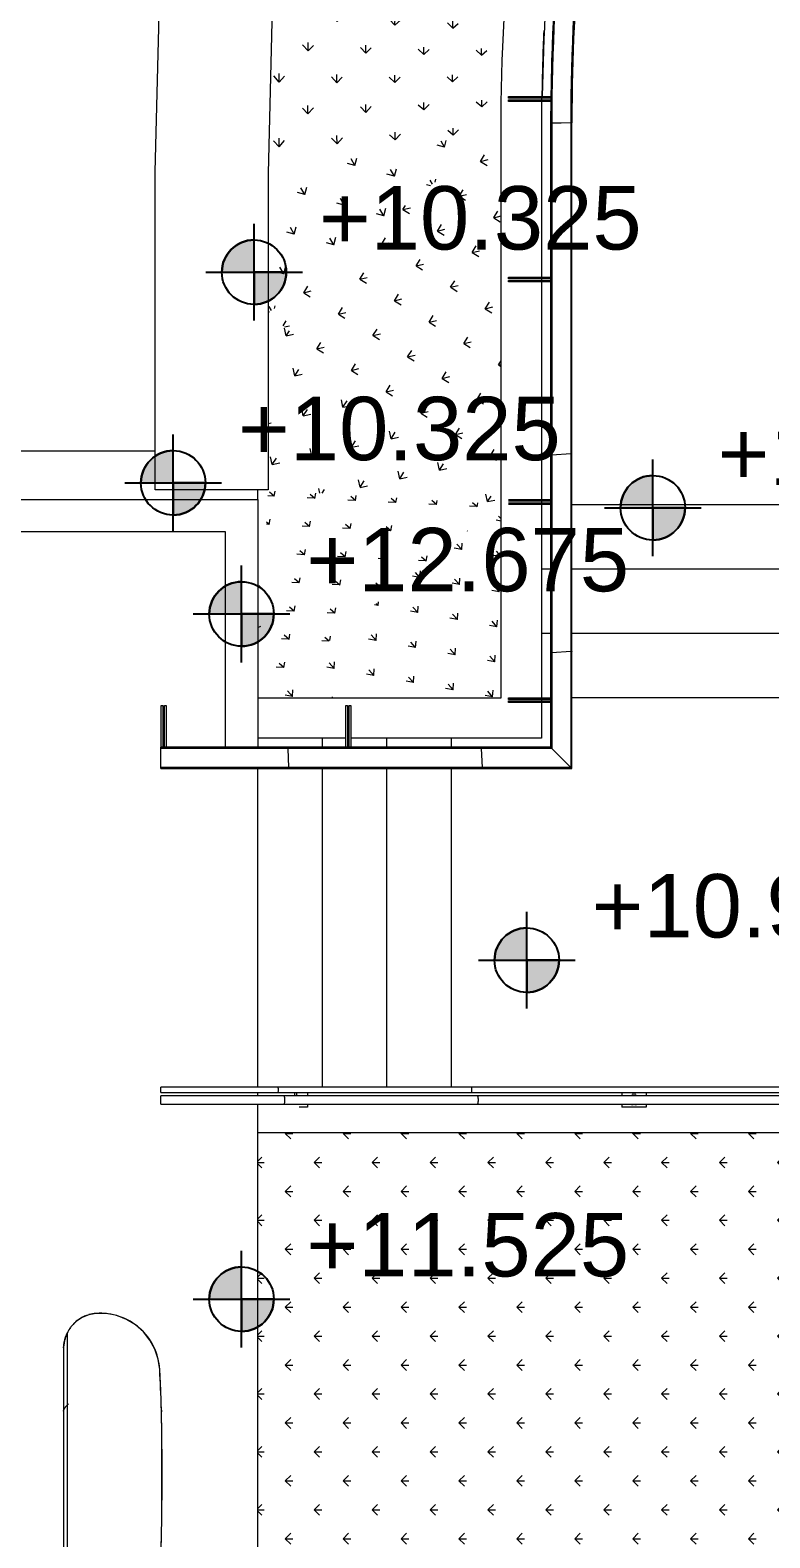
# Model space of a CAD drawing. Header units: millimetres. Extents: x 12827 to 178996, y -27589 to 73652.
# Drawn here: x 92628 to 97217, y 42465 to 51820 of the extents above; entities that cross this region are included whole.
import ezdxf

# ---------------------------------------------------------------- set-up
doc = ezdxf.new("R2010")
doc.units = ezdxf.units.MM
for name, color, linetype, lineweight in [('A-ANNO-NOTE', 131, 'Continuous', 25), ('A-FLOR', 192, 'Continuous', 9), ('A-FLOR-HRAL', 11, 'Continuous', 9), ('A-FLOR-LEVL', 51, 'Continuous', 9), ('A-FLOR-PATT', 8, 'Continuous', 9), ('A-WALL', 113, 'Continuous', 20), ('I-FURN', 30, 'Continuous', 20), ('Q-CASE', 31, 'Continuous', 20), ('S-STRS', 31, 'Continuous', 20)]:
    doc.layers.add(name, color=color, linetype=linetype, lineweight=lineweight)
doc.styles.add('Arial_1', font='arial.ttf', dxfattribs={"height": 393.413174})

# ---------------------------------------------------------------- blocks, each defined once
blk = doc.blocks.new('FP_90-Copy of 1_F')
at = {"layer": 'I-FURN', "lineweight": 9}
for p, q in [((785.4, -49.6), (-785.4, -49.6)), ((394.8, -49), (393.6, -48.7)), ((396, -49.4), (394.8, -49)), ((397.1, -49.8), (396, -49.4)), ((398.3, -50.2), (397.1, -49.8)), ((399.4, -50.6), (398.3, -50.2)), ((400.6, -51.1), (399.4, -50.6)), ((401.8, -51.6), (400.6, -51.1)), ((402.9, -52.2), (401.8, -51.6)), ((404.1, -52.8), (402.9, -52.2)), ((405.2, -53.4), (404.1, -52.8)), ((406.4, -54), (405.2, -53.4)), ((407.6, -54.7), (406.4, -54)), ((408.7, -55.4), (407.6, -54.7)), ((409.9, -56.1), (408.7, -55.4)), ((411.1, -56.9), (409.9, -56.1)), ((412.2, -57.6), (411.1, -56.9)), ((413.4, -58.4), (412.2, -57.6)), ((414.5, -59.3), (413.4, -58.4)), ((415.7, -60.1), (414.5, -59.3)), ((416.9, -61), (415.7, -60.1)), ((418, -61.9), (416.9, -61)), ((419.2, -62.9), (418, -61.9)), ((420.3, -63.8), (419.2, -62.9)), ((421.5, -64.8), (420.3, -63.8)), ((422.7, -65.8), (421.5, -64.8)), ((423.8, -66.8), (422.7, -65.8)), ((425, -67.9), (423.8, -66.8)), ((426.2, -68.9), (425, -67.9)), ((427.3, -70), (426.2, -68.9)), ((428.5, -71.1), (427.3, -70)), ((429.6, -72.3), (428.5, -71.1)), ((430.8, -73.4), (429.6, -72.3)), ((432, -74.5), (430.8, -73.4)), ((433.1, -75.7), (432, -74.5)), ((434.3, -76.9), (433.1, -75.7)), ((435.4, -78.1), (434.3, -76.9)), ((436.6, -79.3), (435.4, -78.1)), ((437.8, -80.6), (436.6, -79.3)), ((438.9, -81.8), (437.8, -80.6))]:
    blk.add_line(p, q, dxfattribs=at)
blk = doc.blocks.new('DLN_Bench-2 - DLN_Bench-2-16670899-Copy of 1_F')
at = {"layer": 'I-FURN', "lineweight": 9}
for p, q in [((-881.2, -75), (881.2, -75)), ((-158.1, -661.1), (158.1, -661.1)), ((158.1, -661.1), (-158.1, -661.1)), ((399.9, -657.8), (390.2, -658.1))]:
    blk.add_line(p, q, dxfattribs=at)
at = {"layer": 'I-FURN', "lineweight": 9, "flags": 128}
for points in [[(-881.3, -75), (-869.8, -69.7), (-863, -66.9)], [(-858, -65.1), (-845.9, -61.2), (-842.9, -60.3)], [(-839.3, -59.3), (-833.6, -58), (-821.2, -55.5)], [(-821.2, -55.5), (-803.5, -52.6), (-786.3, -49.8)], [(786.3, -49.8), (803.5, -52.6), (821.2, -55.5)], [(821.2, -55.5), (833.6, -58), (839.3, -59.3)], [(842.9, -60.3), (845.9, -61.2), (858, -65.1)], [(863, -66.9), (869.8, -69.7), (881.3, -75)], [(-916.7, -97.1), (-949.4, -128.4), (-975, -165.8), (-992.1, -207.8), (-1000, -252.4)], [(1000, -252.4), (992.1, -207.8), (975, -165.8), (949.4, -128.4), (916.7, -97.1)], [(-1000, -252.4), (-998.8, -317.4), (-986.3, -381.3), (-962.8, -442), (-928.9, -497.6), (-885.9, -546.4), (-834.9, -586.9), (-777.7, -617.8), (-715.9, -638.3), (-651.5, -647.5)], [(651.5, -647.5), (715.9, -638.3), (777.7, -617.8), (834.9, -586.9), (885.9, -546.4), (928.9, -497.6), (962.8, -442), (986.3, -381.3), (998.8, -317.4), (1000, -252.4)], [(-651.5, -647.5), (-520.8, -653.8), (-390.1, -658.1)], [(390.1, -658.1), (520.8, -653.8), (651.5, -647.5)]]:
    blk.add_lwpolyline(points, dxfattribs=at)
at = {"layer": 'I-FURN', "lineweight": 9}
for centre, radius, start, end in [((-785.5, -267.5), 215, 121.33517, 127.4699), ((-785.5, -267.5), 215, 116.71928, 121.32894), ((785.5, -267.5), 215, 58.66483, 63.28072), ((785.5, -267.5), 215, 52.5283, 58.65768), ((-785.5, -267.5), 215, 152.1624, 159.96571), ((-785.5, -267.5), 215, 147.17071, 151.43423), ((-785.5, -267.5), 215, 140.26387, 147.17071), ((-785.5, -267.5), 215, 134.83266, 139.96799), ((-785.5, -267.5), 215, 127.4699, 134.83266), ((785.5, -267.5), 215, 45.16734, 52.5283), ((785.5, -267.5), 215, 40.03201, 45.16734), ((785.5, -267.5), 215, 32.82929, 39.73613), ((785.5, -267.5), 215, 28.56577, 32.82929), ((785.5, -267.5), 215, 20.03429, 27.8376), ((-631.2, -278.4), 369.7, 175.95947, 266.85741), ((-785.5, -267.5), 215, 164.06094, 175.95947), ((-785.5, -267.5), 215, 159.96571, 163.77695), ((631.2, -278.4), 369.7, 273.14259, 4.04053), ((785.5, -267.5), 215, 16.22305, 20.03429), ((785.5, -267.5), 215, 4.04053, 15.93906), ((-158.1, 8338.9), 9000, 266.85741, 268.35355), ((158.1, 8338.9), 9000, 271.64645, 273.14259), ((-158.1, 8338.9), 9000, 268.35355, 268.46015), ((-158.1, 8338.9), 9000, 268.46015, 270), ((158.1, 8338.9), 9000, 270, 271.47423), ((158.1, 8338.9), 9000, 271.53985, 271.64645)]:
    blk.add_arc(centre, radius, start, end, dxfattribs=at)
for points in [[(-821.2, -55.5), (-828, -56.7), (-841.5, -59.6), (-861.1, -65.9), (-880.3, -74.2), (-899, -84.5), (-910.9, -92.7), (-916.7, -97.1)], [(916.7, -97.1), (910.9, -92.7), (899, -84.5), (880.3, -74.2), (861.1, -65.9), (841.5, -59.6), (828, -56.7), (821.2, -55.5)], [(-390.1, -658.1), (-364.3, -658.7), (-312.7, -659.9), (-235.4, -660.9), (-183.9, -661.1), (-158.1, -661.1)], [(158.1, -661.1), (183.9, -661.1), (235.4, -660.9), (312.7, -659.9), (364.3, -658.7), (390.1, -658.1)]]:
    blk.add_open_spline(points, degree=3, dxfattribs=at)
for points, knots in [([(-785.9, -49.7), (-785.7, -49.6), (-785.4, -49.6), (-785.4, -49.6), (-785.6, -49.6), (-785.9, -49.7), (-786.1, -49.7), (-786.3, -49.8), (-786.5, -49.8), (-786.8, -49.9), (-787.5, -50), (-788.6, -50.2), (-790, -50.4), (-790.9, -50.5), (-791.4, -50.6), (-791.8, -50.7), (-792.2, -50.7), (-792.8, -50.8), (-793.7, -51), (-795.2, -51.2), (-796.6, -51.4), (-797.8, -51.6), (-798.7, -51.8), (-799.6, -51.9), (-800.8, -52.1), (-802.3, -52.4), (-804.2, -52.7), (-806, -53), (-807.9, -53.3), (-810.4, -53.7), (-814.8, -54.4), (-818.6, -55.1), (-821.2, -55.5)], [0, 0, 0, 0, 0.041667, 0.083333, 0.125, 0.145833, 0.15625, 0.166667, 0.177083, 0.1875, 0.208333, 0.25, 0.291667, 0.3125, 0.322917, 0.333333, 0.34375, 0.354167, 0.375, 0.416667, 0.458333, 0.479167, 0.5, 0.520833, 0.541667, 0.583333, 0.625, 0.666667, 0.708333, 0.75, 0.833333, 1, 1, 1, 1]), ([(821.2, -55.5), (818.6, -55.1), (814.8, -54.4), (810.4, -53.7), (807.9, -53.3), (806, -53), (804.2, -52.7), (802.3, -52.4), (800.8, -52.1), (799.6, -51.9), (798.7, -51.8), (797.8, -51.6), (796.6, -51.4), (795.2, -51.2), (793.7, -51), (792.8, -50.8), (792.2, -50.7), (791.8, -50.7), (791.4, -50.6), (790.9, -50.5), (790, -50.4), (788.6, -50.2), (787.5, -50), (786.8, -49.9), (786.5, -49.8), (786.3, -49.8), (786.1, -49.7), (785.9, -49.7), (785.6, -49.6), (785.4, -49.6), (785.4, -49.6), (785.7, -49.6), (785.9, -49.7)], [0, 0, 0, 0, 0.166667, 0.25, 0.291667, 0.333333, 0.375, 0.416667, 0.458333, 0.479167, 0.5, 0.520833, 0.541667, 0.583333, 0.625, 0.645833, 0.65625, 0.666667, 0.677083, 0.6875, 0.708333, 0.75, 0.791667, 0.8125, 0.822917, 0.833333, 0.84375, 0.854167, 0.875, 0.916667, 0.958333, 1, 1, 1, 1])]:
    blk.add_open_spline(points, degree=3, knots=knots, dxfattribs=at)
blk.add_blockref('FP_90-Copy of 1_F', (0, 0), dxfattribs=at)
blk = doc.blocks.new('FP_118-Copy of 1_F')
at = {"layer": 'A-FLOR-PATT'}
for p, q in [((94172.7, 51901.3), (94139.1, 51942.2)), ((94172.7, 51901.3), (94172.8, 51954.9)), ((94172.7, 51901.3), (94206.5, 51936.2)), ((94532.1, 51873.6), (94532.5, 51924)), ((94532.1, 51873.6), (94498.7, 51911.8)), ((94532.1, 51873.6), (94566.1, 51906.7)), ((94891.2, 51850.7), (94857.9, 51886.3)), ((94891.2, 51850.7), (94891.7, 51898)), ((94891.2, 51850.7), (94925.2, 51882)), ((95250, 51832.6), (95216.8, 51865.5)), ((95250, 51832.6), (95250.7, 51876.8)), ((95250, 51832.6), (95284.1, 51862.2)), ((94351.8, 51691.1), (94352, 51743)), ((94351.8, 51691.1), (94318.3, 51729.5)), ((94351.8, 51691.1), (94385.6, 51726.1)), ((94710.5, 51677.5), (94677.1, 51713.3)), ((94710.5, 51677.5), (94710.8, 51726.3)), ((94710.5, 51677.5), (94744.3, 51710.8)), ((95069.2, 51668.8), (95035.7, 51701.9)), ((95069.2, 51668.8), (95069.4, 51714.4)), ((95069.2, 51668.8), (95103, 51700.3)), ((95427.7, 51664.8), (95394.3, 51695.2)), ((95427.7, 51664.8), (95428, 51707.3)), ((95427.7, 51664.8), (95461.5, 51694.5)), ((94172.1, 51498.4), (94172.2, 51551.7)), ((94172.1, 51498.4), (94138.6, 51536.9)), ((94172.1, 51498.4), (94205.8, 51535.3)), ((94530.8, 51494.1), (94497.2, 51530)), ((94530.8, 51494.1), (94530.9, 51544.4)), ((94530.8, 51494.1), (94564.5, 51529.3)), ((94889.5, 51494.7), (94855.9, 51527.9)), ((94889.5, 51494.7), (94889.5, 51541.8)), ((94889.5, 51494.7), (94923.1, 51528.1)), ((95248.4, 51500), (95214.6, 51530.6)), ((95248.4, 51500), (95248.2, 51544)), ((95248.4, 51500), (95281.9, 51531.7)), ((95069.9, 51325), (95069.5, 51370.5)), ((95429.7, 51344.4), (95395.5, 51372.6)), ((95429.7, 51344.4), (95429, 51386.8)), ((95429.7, 51344.4), (95462.9, 51376.3)), ((94351.4, 51300.5), (94317.8, 51336.6)), ((94351.4, 51300.5), (94351.4, 51352.2)), ((94351.4, 51300.5), (94385.1, 51337.6)), ((94710.5, 51310.3), (94676.7, 51343.8)), ((94710.5, 51310.3), (94710.4, 51358.9)), ((94710.5, 51310.3), (94744.1, 51345.7)), ((95069.9, 51325), (95036, 51355.8)), ((95069.9, 51325), (95103.3, 51358.6)), ((94891.9, 51139.8), (94891.4, 51186.7)), ((94891.9, 51139.8), (94925.3, 51175.3)), ((95252.7, 51168.5), (95218.2, 51196.8)), ((95252.7, 51168.5), (95251.8, 51212.4)), ((95252.7, 51168.5), (95285.9, 51202.3)), ((94171.8, 51096.7), (94138.2, 51132.9)), ((94171.8, 51096.7), (94171.9, 51149.8)), ((94171.8, 51096.7), (94205.6, 51135.6)), ((94531.7, 51115.8), (94497.8, 51149.4)), ((94531.7, 51115.8), (94531.4, 51165.9)), ((94531.7, 51115.8), (94565.2, 51153.1)), ((94891.9, 51139.8), (94857.8, 51170.7))]:
    blk.add_line(p, q, dxfattribs=at)
blk = doc.blocks.new('Railing - Railing-V150-Copy of 1_F')
at = {"layer": 'Q-CASE'}
for p, q in [((-30.3, -600), (39.7, -600)), ((-30.3, -600), (-30.3, -619.8)), ((29.7, -619.8), (29.7, -615)), ((29.7, -615), (39.7, -615)), ((39.7, -619.8), (39.7, -598.2)), ((49.7, -598.2), (49.7, -619.8)), ((49.7, -600), (119.7, -600)), ((49.7, -615), (59.7, -615)), ((59.7, -615), (59.7, -619.8)), ((119.7, -600), (119.7, -619.8)), ((-30.3, -671.7), (-30.3, -690)), ((119.7, -690), (-30.3, -690)), ((29.7, -675), (29.7, -671.6)), ((39.7, -675), (29.7, -675)), ((39.7, -671.6), (39.7, -675)), ((49.7, -675), (49.7, -672.1)), ((59.7, -675), (49.7, -675)), ((59.7, -672.1), (59.7, -675)), ((119.7, -672.1), (119.7, -690))]:
    blk.add_line(p, q, dxfattribs=at)
blk = doc.blocks.new('Casework 10 - Casework 10-17982864-Copy of 1_F')
at = {"layer": 'Q-CASE'}
for p, q in [((94163.7, 45260.9), (93439.3, 45260.9)), ((93439.3, 45228.9), (93439.3, 45260.9)), ((93439.3, 45228.9), (94163.7, 45228.9)), ((94201.6, 45208), (93439.3, 45208)), ((93439.3, 45155.5), (93439.3, 45208)), ((95363.7, 45260.9), (94163.7, 45260.9)), ((94163.7, 45228.9), (95363.7, 45228.9)), ((95401.6, 45208), (94201.6, 45208)), ((97966.2, 45260.9), (95363.7, 45260.9)), ((95363.7, 45228.9), (97998.2, 45228.9)), ((98019.1, 45208), (95401.6, 45208)), ((93439.3, 45155.5), (94201.6, 45155.5)), ((94201.6, 45155.5), (95401.6, 45155.5)), ((95401.6, 45155.5), (98071.6, 45155.5))]:
    blk.add_line(p, q, dxfattribs=at)
for points, knots in [([(94163.7, 45260.9), (94163.9, 45260.9), (94164.4, 45260.5), (94165.1, 45258.9), (94165.7, 45256.3), (94166.4, 45251.9), (94166.7, 45244.9), (94166.3, 45236.5), (94165.4, 45231.4), (94164.4, 45229.3), (94163.9, 45228.9), (94163.7, 45228.9)], [0, 0, 0, 0, 0.083333, 0.166667, 0.25, 0.333333, 0.5, 0.666667, 0.833333, 0.916667, 1, 1, 1, 1]), ([(94201.6, 45208), (94201.7, 45208), (94202.2, 45207.9), (94203.1, 45206.9), (94204.2, 45204), (94205.1, 45199.8), (94206.1, 45192.7), (94206.6, 45181.7), (94206, 45168.6), (94204.4, 45159.6), (94202.9, 45156.1), (94201.9, 45155.5), (94201.6, 45155.5), (94201.6, 45155.5)], [0.1857146, 0.1857146, 0.1857146, 0.1857146, 0.2, 0.25, 0.3, 0.35, 0.4, 0.5, 0.6, 0.7, 0.775, 0.8125, 0.8142854, 0.8142854, 0.8142854, 0.8142854]), ([(95363.7, 45260.9), (95363.9, 45260.9), (95364.4, 45260.5), (95365.1, 45258.9), (95365.7, 45256.3), (95366.4, 45251.9), (95366.7, 45244.9), (95366.3, 45236.5), (95365.4, 45231.4), (95364.4, 45229.3), (95363.9, 45228.9), (95363.7, 45228.9)], [0, 0, 0, 0, 0.083333, 0.166667, 0.25, 0.333333, 0.5, 0.666667, 0.833333, 0.916667, 1, 1, 1, 1]), ([(95401.6, 45208), (95401.7, 45208), (95402.2, 45207.9), (95403.1, 45206.9), (95404.2, 45204), (95405.1, 45199.8), (95406.1, 45192.7), (95406.6, 45181.7), (95406, 45168.6), (95404.4, 45159.6), (95402.9, 45156.1), (95401.9, 45155.5), (95401.6, 45155.5), (95401.6, 45155.5)], [0.1857146, 0.1857146, 0.1857146, 0.1857146, 0.2, 0.25, 0.3, 0.35, 0.4, 0.5, 0.6, 0.7, 0.775, 0.8125, 0.8142854, 0.8142854, 0.8142854, 0.8142854])]:
    blk.add_open_spline(points, degree=3, knots=knots, dxfattribs=at)
blk = doc.blocks.new('Railing - Railing-V160-Copy of 1_F')
at = {"layer": 'Q-CASE'}
for p, q in [((29.7, -619.8), (29.7, -615)), ((39.7, -619.8), (39.7, -598.7)), ((49.7, -598.7), (49.7, -619.8)), ((59.7, -615), (59.7, -619.9)), ((66.4, -600), (119.7, -600)), ((119.7, -600), (119.7, -619.9)), ((29.7, -675), (29.7, -672)), ((39.7, -672), (39.7, -675)), ((49.7, -675), (49.7, -672)), ((59.7, -672), (59.7, -675)), ((119.7, -690), (66.4, -690)), ((119.7, -671.9), (119.7, -690))]:
    blk.add_line(p, q, dxfattribs=at)
blk = doc.blocks.new('Railings 58 - Railings 95-17990512-Copy of 1_F')
at = {"layer": 'A-FLOR-HRAL'}
for p, q in [((95856.5, 51244.6), (95856.5, 49179.4)), ((95858.5, 51244.2), (95856.8, 51244.5)), ((95856.8, 51244.5), (95856.8, 49178.6)), ((95863.4, 51245.1), (95981.4, 51246.3)), ((95863.4, 51245.1), (95863.4, 49182.4)), ((95981.4, 51246.3), (95981.4, 49190.9)), ((95988, 51246), (95981.4, 51244.8)), ((95988.3, 49188.9), (95988.3, 51246)), ((95856.5, 49179.4), (95856.5, 47956.5)), ((95856.8, 49178.6), (95856.8, 47955.8)), ((95856.8, 49178.6), (95858.5, 49176.6)), ((95981.4, 49190.9), (95863.4, 49182.4)), ((95863.4, 49182.4), (95863.4, 47959.3)), ((95981.4, 49190.9), (95981.4, 47967.1)), ((95981.4, 49180.8), (95988, 49188.2)), ((95988.3, 47965.3), (95988.3, 49188.9)), ((95856.5, 47956.5), (95856.5, 47370.6)), ((95856.8, 47955.8), (95856.8, 47370.3)), ((95858.5, 47953.9), (95856.8, 47955.8)), ((95863.4, 47959.3), (95981.4, 47967.1)), ((95863.4, 47959.3), (95863.4, 47363.7)), ((95981.4, 47967.1), (95981.4, 47245.7)), ((95988, 47964.7), (95981.4, 47957.8)), ((95988.3, 47238.8), (95988.3, 47965.3)), ((94226.4, 47370.6), (93439.3, 47370.6)), ((94225.9, 47370.3), (93439.3, 47370.3)), ((93439.3, 47245.7), (93439.3, 47363.7)), ((94228.2, 47363.7), (93439.3, 47363.7)), ((94225.9, 47370.3), (94224.6, 47368.6)), ((95425.5, 47370.3), (94225.9, 47370.3)), ((95426, 47370.6), (94226.4, 47370.6)), ((94233.5, 47245.7), (94228.2, 47363.7)), ((95427.9, 47363.7), (94228.2, 47363.7)), ((95425.5, 47370.3), (95424.3, 47368.6)), ((95856.8, 47370.3), (95425.5, 47370.3)), ((95856.5, 47370.6), (95426, 47370.6)), ((95433.1, 47245.7), (95427.9, 47363.7)), ((95863.4, 47363.7), (95427.9, 47363.7)), ((95856.8, 47370.3), (95858.5, 47368.6)), ((95981.4, 47245.7), (95863.4, 47363.7)), ((94233.5, 47245.7), (93439.3, 47245.7)), ((94227.2, 47245.7), (94231.9, 47239.1)), ((95433.1, 47245.7), (94233.5, 47245.7)), ((95426.9, 47245.7), (95431.5, 47239.1)), ((95981.4, 47245.7), (95433.1, 47245.7)), ((95981.4, 47245.7), (95988, 47239.1)), ((93439.3, 47238.8), (94232.2, 47238.8)), ((94232.2, 47238.8), (95431.9, 47238.8)), ((95431.9, 47238.8), (95988.3, 47238.8))]:
    blk.add_line(p, q, dxfattribs=at)
at = {"layer": 'A-FLOR-HRAL', "flags": 128}
for points in [[(96986.8, 56477.3), (96872.3, 56216.6), (96763.6, 55953.3), (96660.9, 55687.7), (96564.2, 55419.8), (96473.5, 55149.9), (96388.9, 54878.1), (96310.4, 54604.3), (96238, 54328.9), (96171.8, 54051.9), (96111.9, 53773.6), (96058.2, 53494.1), (96010.8, 53213.3), (95969.7, 52931.6), (95934.9, 52649), (95906.5, 52365.8), (95884.5, 52082.1), (95868.8, 51797.8), (95859.5, 51513.3), (95856.5, 51244.6)], [(97106.9, 56424.5), (96993, 56165.1), (96884.9, 55903.1), (96782.8, 55638.8), (96686.7, 55372.3), (96596.6, 55103.7), (96512.6, 54833.3), (96434.7, 54560.9), (96362.9, 54286.8), (96297.4, 54011.2), (96238.1, 53734.3), (96185, 53456.1), (96138.3, 53176.8), (96097.8, 52896.4), (96063.6, 52615.2), (96035.8, 52333.5), (96014.4, 52051.2), (95999.3, 51768.4), (95990.7, 51485.3), (95988.3, 51246)], [(95858.5, 51244.2), (95857.6, 51244.4), (95856.8, 51244.5)], [(95863.4, 51245.1), (95922.4, 51245.7), (95981.4, 51246.3)], [(95988, 51246), (95984, 51245.3), (95981.4, 51244.8)], [(93439.3, 47370.5), (93439.3, 47370.6), (93439.3, 47370.3)], [(93439.3, 47369.3), (93439.3, 47370.1), (93439.3, 47370.5)], [(93439.3, 47366.9), (93439.3, 47368.2), (93439.3, 47369.3)], [(93439.3, 47368.6), (93439.3, 47368.2), (93439.3, 47367.5), (93439.3, 47366.6)], [(93439.3, 47363.7), (93439.3, 47365.4), (93439.3, 47366.9)], [(93439.3, 47366.6), (93439.3, 47365.7), (93439.3, 47364.7), (93439.3, 47363.6)], [(93439.3, 47242.8), (93439.3, 47243.7), (93439.3, 47244.7), (93439.3, 47245.7)], [(93439.3, 47240.3), (93439.3, 47241), (93439.3, 47241.8), (93439.3, 47242.8)], [(93439.3, 47239), (93439.3, 47239.2), (93439.3, 47239.7), (93439.3, 47240.3)], [(93439.3, 47239.1), (93439.3, 47238.8), (93439.3, 47239)]]:
    blk.add_lwpolyline(points, dxfattribs=at)
at = {"layer": 'A-FLOR-HRAL'}
for points in [[(96993.1, 56474.9), (96807.8, 56065.7), (96480.8, 55227.5), (96126.2, 53925.2), (95911.6, 52592.8), (95863.5, 51694.3), (95863.4, 51245.1)], [(97100.7, 56427.6), (96917.1, 56022.1), (96593.2, 55191.7), (96241.9, 53901.6), (96029.3, 52581.5), (95981.6, 51691.4), (95981.4, 51246.3)], [(95866.8, 51744.3), (95862.9, 51644.8), (95861, 51545.2), (95859.6, 51445.6)], [(95867.9, 51769.5), (95867.6, 51763.2), (95867.3, 51756.8), (95867.1, 51750.4)], [(95868.8, 51792), (95868.6, 51787), (95868.4, 51782), (95868.2, 51777)], [(95869.8, 51814.4), (95869.6, 51809.4), (95869.4, 51804.4), (95869.2, 51799.5)], [(95858, 51416.1), (95857.2, 51358.9), (95856.8, 51301.7), (95856.8, 51244.5)], [(95858.2, 51426.1), (95858.1, 51424.7), (95858.1, 51423.3), (95858.1, 51421.9)], [(95858.4, 51440.2), (95858.3, 51437.3), (95858.3, 51434.5), (95858.3, 51431.7)], [(95856.8, 51244.5), (95856.7, 51244.5), (95856.5, 51244.6), (95856.5, 51244.7), (95856.6, 51244.7)], [(95856.8, 51244.5), (95856.7, 51244.5), (95856.5, 51244.6), (95856.5, 51244.7), (95856.6, 51244.7)], [(95856.6, 51244.7), (95856.7, 51244.7), (95857, 51244.8), (95857.5, 51244.8), (95857.8, 51244.9)], [(95856.6, 51244.7), (95856.7, 51244.7), (95857, 51244.8), (95857.5, 51244.8), (95857.8, 51244.9)], [(95857.8, 51244.9), (95858.1, 51244.9), (95858.8, 51245), (95859.7, 51245), (95860.2, 51245)], [(95857.8, 51244.9), (95858.1, 51244.9), (95858.8, 51245), (95859.7, 51245), (95860.2, 51245)], [(95860.5, 51244.1), (95860.2, 51244.1), (95859.6, 51244.1), (95858.9, 51244.2), (95858.6, 51244.2), (95858.5, 51244.2)], [(95860.5, 51244.1), (95860.2, 51244.1), (95859.6, 51244.1), (95858.9, 51244.2), (95858.6, 51244.2), (95858.5, 51244.2)], [(95860.2, 51245), (95860.7, 51245), (95861.7, 51245.1), (95862.8, 51245.1), (95863.4, 51245.1)], [(95860.2, 51245), (95860.7, 51245), (95861.7, 51245.1), (95862.8, 51245.1), (95863.4, 51245.1)], [(95863.5, 51244), (95863.1, 51244), (95862.4, 51244), (95861.4, 51244), (95860.8, 51244), (95860.5, 51244.1)], [(95981.4, 51246.3), (95981.7, 51246.4), (95982.4, 51246.4), (95983.4, 51246.4), (95984, 51246.3), (95984.4, 51246.3)], [(95981.4, 51246.3), (95981.7, 51246.4), (95982.4, 51246.4), (95983.4, 51246.4), (95984, 51246.3), (95984.4, 51246.3)], [(95984.4, 51246.3), (95984.7, 51246.3), (95985.3, 51246.3), (95986.1, 51246.3), (95986.6, 51246.3), (95986.8, 51246.3)], [(95984.4, 51246.3), (95984.7, 51246.3), (95985.3, 51246.3), (95986.1, 51246.3), (95986.6, 51246.3), (95986.8, 51246.3)], [(95986.8, 51246.3), (95987.2, 51246.2), (95987.7, 51246.2), (95988.1, 51246.1), (95988.2, 51246.1)], [(95986.8, 51246.3), (95987, 51246.2), (95987.4, 51246.2), (95987.9, 51246.2), (95988.1, 51246.1), (95988.2, 51246.1)], [(95988.2, 51246.1), (95988.3, 51246.1), (95988.3, 51246), (95988.2, 51246), (95988, 51246)], [(95988.2, 51246.1), (95988.3, 51246.1), (95988.3, 51246), (95988.2, 51246), (95988, 51246)], [(95856.6, 49179.9), (95856.5, 49179.6), (95856.5, 49179.2), (95856.7, 49178.8), (95856.8, 49178.6)], [(95857.8, 49181), (95857.5, 49180.8), (95857, 49180.5), (95856.7, 49180.1), (95856.6, 49179.9)], [(95860.2, 49181.9), (95859.7, 49181.8), (95858.8, 49181.5), (95858.1, 49181.2), (95857.8, 49181)], [(95858.5, 49176.6), (95858.6, 49176.4), (95858.9, 49176.2), (95859.6, 49175.8), (95860.2, 49175.6), (95860.5, 49175.5)], [(95863.4, 49182.4), (95862.8, 49182.4), (95861.7, 49182.3), (95860.7, 49182), (95860.2, 49181.9)], [(95984.4, 49190.8), (95984, 49190.8), (95983.4, 49190.9), (95982.4, 49190.9), (95981.7, 49190.9), (95981.4, 49190.9)], [(95986.8, 49190.2), (95986.6, 49190.3), (95986.1, 49190.5), (95985.3, 49190.7), (95984.7, 49190.8), (95984.4, 49190.8)], [(95988.2, 49189.3), (95988.1, 49189.4), (95987.9, 49189.6), (95987.4, 49190), (95987, 49190.1), (95986.8, 49190.2)], [(95988, 49188.2), (95988.2, 49188.4), (95988.3, 49188.8), (95988.3, 49189.1), (95988.2, 49189.3)], [(95856.8, 47955.8), (95856.7, 47956), (95856.5, 47956.3), (95856.5, 47956.7), (95856.6, 47956.9)], [(95856.6, 47956.9), (95856.7, 47957.1), (95857, 47957.5), (95857.5, 47957.8), (95857.8, 47958)], [(95857.8, 47958), (95858.1, 47958.2), (95858.8, 47958.5), (95859.7, 47958.7), (95860.2, 47958.8)], [(95860.5, 47952.9), (95860.2, 47953), (95859.6, 47953.2), (95858.9, 47953.5), (95858.6, 47953.8), (95858.5, 47953.9)], [(95860.2, 47958.8), (95860.7, 47959), (95861.7, 47959.1), (95862.8, 47959.3), (95863.4, 47959.3)], [(95981.4, 47967.1), (95981.7, 47967.1), (95982.4, 47967.2), (95983.4, 47967.1), (95984, 47967.1), (95984.4, 47967)], [(95984.4, 47967), (95984.7, 47967), (95985.3, 47966.9), (95986.1, 47966.7), (95986.6, 47966.6), (95986.8, 47966.5)], [(95986.8, 47966.5), (95987, 47966.4), (95987.4, 47966.3), (95987.9, 47966), (95988.1, 47965.8), (95988.2, 47965.7)], [(95988.2, 47965.7), (95988.3, 47965.5), (95988.3, 47965.2), (95988.2, 47964.8), (95988, 47964.7)], [(94224.6, 47368.6), (94224.5, 47368.5), (94224.4, 47368.2), (94224.1, 47367.5), (94224, 47366.9), (94224, 47366.6)], [(94226.7, 47370.5), (94226.5, 47370.6), (94226.3, 47370.6), (94226, 47370.5), (94225.9, 47370.3)], [(94227.4, 47369.3), (94227.3, 47369.6), (94227, 47370.1), (94226.8, 47370.4), (94226.7, 47370.5)], [(94227.9, 47366.9), (94227.9, 47367.4), (94227.7, 47368.3), (94227.5, 47369), (94227.4, 47369.3)], [(94228.2, 47363.7), (94228.2, 47364.3), (94228.1, 47365.4), (94228, 47366.4), (94227.9, 47366.9)], [(95424.3, 47368.6), (95424.2, 47368.5), (95424, 47368.2), (95423.8, 47367.5), (95423.7, 47366.9), (95423.6, 47366.6)], [(95426.3, 47370.5), (95426.2, 47370.6), (95425.9, 47370.6), (95425.6, 47370.5), (95425.5, 47370.3)], [(95427, 47369.3), (95426.9, 47369.6), (95426.7, 47370.1), (95426.4, 47370.4), (95426.3, 47370.5)], [(95427.6, 47366.9), (95427.5, 47367.4), (95427.3, 47368.3), (95427.1, 47369), (95427, 47369.3)], [(95427.9, 47363.7), (95427.8, 47364.3), (95427.8, 47365.4), (95427.6, 47366.4), (95427.6, 47366.9)], [(95856.6, 47370.5), (95856.5, 47370.6), (95856.5, 47370.6), (95856.7, 47370.5), (95856.8, 47370.3)], [(95857.8, 47369.3), (95857.5, 47369.6), (95857, 47370.1), (95856.7, 47370.4), (95856.6, 47370.5)], [(95860.2, 47366.9), (95859.7, 47367.4), (95858.8, 47368.3), (95858.1, 47369), (95857.8, 47369.3)], [(95858.5, 47368.6), (95858.6, 47368.5), (95858.9, 47368.2), (95859.6, 47367.5), (95860.2, 47366.9), (95860.5, 47366.6)], [(95863.4, 47363.7), (95862.8, 47364.3), (95861.7, 47365.4), (95860.7, 47366.4), (95860.2, 47366.9)], [(95860.5, 47366.6), (95860.8, 47366.3), (95861.4, 47365.7), (95862.4, 47364.7), (95863.2, 47363.9), (95863.5, 47363.6)], [(94233.4, 47242.8), (94233.5, 47243.1), (94233.5, 47243.7), (94233.5, 47244.7), (94233.5, 47245.4), (94233.5, 47245.7)], [(95433.1, 47242.8), (95433.1, 47243.1), (95433.1, 47243.7), (95433.1, 47244.7), (95433.1, 47245.4), (95433.1, 47245.7)], [(95984.4, 47242.8), (95984, 47243.1), (95983.4, 47243.7), (95982.4, 47244.7), (95981.7, 47245.4), (95981.4, 47245.7)], [(94231.9, 47239.1), (94232, 47238.9), (94232.2, 47238.8), (94232.4, 47238.9), (94232.5, 47239)], [(94232.5, 47239), (94232.6, 47239), (94232.7, 47239.2), (94232.9, 47239.7), (94233, 47240.1), (94233.1, 47240.3)], [(94233.1, 47240.3), (94233.1, 47240.5), (94233.2, 47241), (94233.4, 47241.8), (94233.4, 47242.4), (94233.4, 47242.8)], [(95431.5, 47239.1), (95431.6, 47238.9), (95431.8, 47238.8), (95432, 47238.9), (95432.1, 47239)], [(95432.1, 47239), (95432.2, 47239), (95432.3, 47239.2), (95432.5, 47239.7), (95432.7, 47240.1), (95432.7, 47240.3)], [(95432.7, 47240.3), (95432.8, 47240.5), (95432.9, 47241), (95433, 47241.8), (95433.1, 47242.4), (95433.1, 47242.8)], [(95986.8, 47240.3), (95986.6, 47240.5), (95986.1, 47241), (95985.3, 47241.8), (95984.7, 47242.4), (95984.4, 47242.8)], [(95988.2, 47239), (95988.1, 47239), (95987.9, 47239.2), (95987.4, 47239.7), (95987, 47240.1), (95986.8, 47240.3)], [(95988, 47239.1), (95988.2, 47238.9), (95988.3, 47238.8), (95988.3, 47238.9), (95988.2, 47239)]]:
    blk.add_open_spline(points, degree=3, dxfattribs=at)
for points, knots in [([(95863.5, 51244), (95863.2, 51244), (95862.1, 51244), (95861.1, 51244), (95860.5, 51244.1)], [0.25, 0.25, 0.25, 0.25, 0.5, 1, 1, 1, 1]), ([(95860.5, 49175.5), (95861.1, 49175.4), (95862.1, 49175.2), (95863.2, 49175.1), (95863.5, 49175.1)], [0, 0, 0, 0, 0.5, 0.75, 0.75, 0.75, 0.75]), ([(95863.5, 47952.6), (95863.2, 47952.6), (95862.1, 47952.6), (95861.1, 47952.8), (95860.5, 47952.9)], [-0.75, -0.75, -0.75, -0.75, -0.5, 0, 0, 0, 0]), ([(94224, 47366.6), (94223.9, 47366), (94223.8, 47365), (94223.7, 47363.9), (94223.7, 47363.6)], [0, 0, 0, 0, 0.5, 0.75, 0.75, 0.75, 0.75]), ([(95423.6, 47366.6), (95423.5, 47366), (95423.4, 47365), (95423.4, 47363.9), (95423.3, 47363.6)], [0, 0, 0, 0, 0.5, 0.75, 0.75, 0.75, 0.75])]:
    blk.add_open_spline(points, degree=3, knots=knots, dxfattribs=at)
blk = doc.blocks.new('Railings 106 - Railings 37-17996706-Copy of 1_F')
at = {"layer": 'A-FLOR-HRAL'}
for p, q in [((98095.2, 80286.5), (98362.1, 80286.5)), ((98362.1, 80276.5), (98095.2, 80276.5)), ((98095.2, 80266.5), (98362.1, 80266.5)), ((98362.1, 80256.5), (98095.2, 80256.5))]:
    blk.add_line(p, q, dxfattribs=at)
blk = doc.blocks.new('Railings 114 - Railings 37-17998487-Copy of 1_F')
at = {"layer": 'A-FLOR-HRAL'}
for p, q in [((98095.2, 80286.5), (98362.1, 80286.5)), ((98095.2, 80276.5), (98095.2, 80286.5)), ((98362.1, 80276.5), (98095.2, 80276.5)), ((98095.2, 80266.5), (98362.1, 80266.5)), ((98095.2, 80256.5), (98095.2, 80266.5)), ((98362.1, 80256.5), (98095.2, 80256.5))]:
    blk.add_line(p, q, dxfattribs=at)
blk = doc.blocks.new('Railings 109 - Railings 37-17998862-Copy of 1_F')
at = {"layer": 'A-FLOR-HRAL'}
for p, q in [((98095.2, 80286.5), (98359.3, 80286.5)), ((98095.2, 80276.5), (98095.2, 80286.5)), ((98359.1, 80276.5), (98095.2, 80276.5)), ((98360.1, 80286.5), (98363.4, 80286.5)), ((98363.4, 80286.5), (98363.4, 80276.5)), ((98095.2, 80266.5), (98363.4, 80266.5)), ((98095.2, 80256.5), (98095.2, 80266.5)), ((98362.7, 80256.5), (98095.2, 80256.5)), ((98363.4, 80266.5), (98363.4, 80258.5))]:
    blk.add_line(p, q, dxfattribs=at)
blk = doc.blocks.new('Railings 108 - Railings 37-17998937-Copy of 1_F')
at = {"layer": 'A-FLOR-HRAL'}
for p, q in [((98095.2, 80286.5), (98362.1, 80286.5)), ((98095.2, 80276.5), (98095.2, 80286.5)), ((98362.1, 80276.5), (98095.2, 80276.5)), ((98095.2, 80266.5), (98362.1, 80266.5)), ((98095.2, 80256.5), (98095.2, 80266.5)), ((98362.1, 80256.5), (98095.2, 80256.5))]:
    blk.add_line(p, q, dxfattribs=at)
blk = doc.blocks.new('Railings 113 - Railings 37-17999146-Copy of 1_F')
at = {"layer": 'A-FLOR-HRAL'}
for p, q in [((98095.2, 80286.5), (98362.1, 80286.5)), ((98095.2, 80276.5), (98095.2, 80286.5)), ((98362.1, 80276.5), (98095.2, 80276.5)), ((98095.2, 80266.5), (98362.1, 80266.5)), ((98095.2, 80256.5), (98095.2, 80266.5)), ((98362.1, 80256.5), (98095.2, 80256.5))]:
    blk.add_line(p, q, dxfattribs=at)
blk = doc.blocks.new('Railings 112 - Railings 37-18001219-Copy of 1_F')
at = {"layer": 'A-FLOR-HRAL'}
for p, q in [((98095.2, 80286.5), (98362.1, 80286.5)), ((98095.2, 80276.5), (98095.2, 80286.5)), ((98362.1, 80276.5), (98095.2, 80276.5)), ((98095.2, 80266.5), (98362.1, 80266.5)), ((98095.2, 80256.5), (98095.2, 80266.5)), ((98362.1, 80256.5), (98095.2, 80256.5))]:
    blk.add_line(p, q, dxfattribs=at)
blk = doc.blocks.new('DLN_Slab Level Mark - FFL-2mm_Type 2-2670450-Copy of 1_F')
at = {"layer": 'A-ANNO-NOTE', "lineweight": 5}
h = blk.add_hatch(color=256, dxfattribs=at)
edge = h.paths.add_edge_path(flags=0)
edge.add_arc((0, 0), 1, 0, 90, ccw=False)
edge.add_line((1, 0), (0, 0))
edge.add_line((0, 0), (0, 1))
h = blk.add_hatch(color=256, dxfattribs=at)
edge = h.paths.add_edge_path(flags=0)
edge.add_arc((0, 0), 1, 180, 270, ccw=False)
edge.add_line((-1, 0), (0, 0))
edge.add_line((0, 0), (0, -1))
at = {"layer": 'A-ANNO-NOTE'}
for p, q in [((0, 1.5), (0, -1.5)), ((0, 1), (0, 0)), ((0, 0), (-1, 0)), ((0, -1), (0, 0)), ((0, 0), (1, 0)), ((-1.5, 0), (1.5, 0))]:
    blk.add_line(p, q, dxfattribs=at)
blk.add_circle((0, 0), 1, dxfattribs=at)
for start, end in [(360, 90), (180, 270)]:
    blk.add_arc((0, 0), 1, start, end, dxfattribs=at)

msp = doc.modelspace()

# ---------------------------------------------------------------- hatches: boundary and pattern name
at = {"layer": 'A-FLOR-PATT'}
h = msp.add_hatch(dxfattribs=at)
h.set_pattern_fill('FP_1674', color=256, style=0, pattern_type=2)
h.set_pattern_definition([(120.004, (68306.3, 50661.47), (-245.0235, 65.5301), [47.603, -311.442]), (75.06, (68306.3, 50661.47), (-245.0236, 65.53), [47.622, -206.363]), (165.027, (68306.3, 50661.47), (-65.4795, -245.3993), [47.557, -206.079])])
h.paths.add_polyline_path([(94103.94951, 50062.58843), (95549.43102, 51199.53863), (94103.94951, 50932.26256)], flags=0)
h = msp.add_hatch(dxfattribs=at)
h.set_pattern_fill('FP_1673', color=256, style=0, pattern_type=2)
h.set_pattern_definition([(13.427, (69605.54, 48158.59), (133.4754, 216.0965), [47.487, -310.685]), (328.262, (69605.54, 48158.6), (133.4752, 216.0968), [47.38, -205.315]), (58.298, (69605.54, 48158.6), (-214.9075, 132.9268), [47.624, -206.371])])
h.paths.add_polyline_path([(95549.43102, 48877.6763), (95549.43102, 51199.53863), (94104.23343, 50062.35569), (95308.91148, 49074.83864)], flags=0)
h = msp.add_hatch(dxfattribs=at)
h.set_pattern_fill('FP_1671', color=256, style=0, pattern_type=2)
h.set_pattern_definition([(57.413, (73308.07, 49034.92), (-53.1333, 248.3406), [47.454, -310.468]), (12.215, (73308.07, 49034.92), (-53.132, 248.3406), [47.175, -204.425]), (102.077, (73308.07, 49034.92), (-245.903, -53.2366), [47.618, -206.343])])
h.paths.add_polyline_path([(95549.43102, 48877.6763), (94103.94951, 50062.35569), (94103.94951, 48967.76614), (95210.05639, 48898.82787)], flags=0)
h = msp.add_hatch(dxfattribs=at)
h.set_pattern_fill('FP_1669', color=256, style=0, pattern_type=2)
h.set_pattern_definition([(77.621, (5579.2, 68915.59), (-150.64883, 141.28648), [33.306, -217.902]), (26.973, (5579.2, 68915.59), (-150.64657, 141.28846), [43.025, -186.44]), (136.836, (5579.2, 68915.59), (-204.5036, -104.078), [38.725, -167.81])])
h.paths.add_polyline_path([(94039.29296, 47677.6763), (94103.9495, 48967.76614), (94039.29296, 48967.76614), (94039.29296, 48012.14404)], flags=0)
h = msp.add_hatch(dxfattribs=at)
h.set_pattern_fill('FP_1670', color=256, style=0, pattern_type=2)
h.set_pattern_definition([(139.458, (65956.94, 50377.07), (-251.6517, 12.94055), [38.32, -250.708]), (79.63, (65956.94, 50377.07), (-251.6521, 12.9408), [33.344, -144.49]), (177.057, (65956.94, 50377.07), (-32.0086, -174.9303), [47.247, -204.737])])
h.paths.add_polyline_path([(94039.29296, 47677.6763), (95549.43102, 48877.6763), (94103.9495, 48967.76614), (94056.05577, 48012.14404)], flags=0)
h = msp.add_hatch(dxfattribs=at)
h.set_pattern_fill('FP_1672', color=256, style=0, pattern_type=2)
h.set_pattern_definition([(131.627, (92245.14, 35300.6), (-245.6117, 43.8824), [46.33, -303.113]), (86.45, (92245.14, 35300.6), (-245.6123, 43.8794), [40.826, -176.913]), (169.871, (92245.14, 35300.6), (-13.4813, -217.3212), [46.782, -202.72])])
h.paths.add_polyline_path([(95210.05639, 47677.6763), (95549.43102, 47677.6763), (95549.43102, 48877.6763), (94039.29296, 47677.6763)], flags=0)
h = msp.add_hatch(dxfattribs=at)
h.set_pattern_fill('FP_1885', color=256, style=0, pattern_type=2)
h.set_pattern_definition([(0, (96186.04, 38687.68), (179.605, 179.605), [47.625, -311.585]), (315, (96186.04, 38687.68), (179.605, 179.605), [47.625, -206.375]), (45, (96186.04, 38687.68), (-179.605, 179.605), [47.625, -206.375])])
h.paths.add_polyline_path([(94527.31117, 38066.88832), (94608.09681, 38081.12617), (94661.8931, 38096.43933), (94709.83072, 38119.80504), (94760.31736, 38149.59804), (94824.85404, 38192.02011), (94921.33667, 38261.16657), (95014.2093, 38335.0909), (95077.42523, 38389.91948), (95138.74584, 38446.85987), (95237.11143, 38545.1873), (95330.40209, 38648.34216), (95495.18295, 38847.50876), (95678.95569, 39090.35542), (95801.65399, 39263.75489), (95995.3901, 39563.14046), (96182.2165, 39866.88592), (96362.0351, 40174.83181), (96534.75153, 40486.81649), (96692.15809, 40759.03485), (96839.53817, 41036.80953), (96976.69589, 41319.77139), (97103.44901, 41607.5444), (97219.62906, 41899.74614), (97325.08165, 42195.98828), (97419.66665, 42495.87716), (97503.25836, 42799.01423), (97575.7457, 43104.99666), (97637.03232, 43413.41781), (97687.0368, 43723.86782), (97725.69267, 44035.93413), (97752.94857, 44349.20203), (97768.76828, 44663.2552), (97773.13077, 44977.6763), (94039.29296, 44977.6763), (94039.29296, 38082.96454), (94069.29296, 38082.96454), (94368.96638, 38072.44614)], flags=0)

# ---------------------------------------------------------------- linework, layer by layer
at = {"layer": 'A-FLOR'}
for p, q in [((93403.94951, 50941.19124), (93430.91763, 51998.15637)), ((94130.08393, 51956.55226), (94103.94951, 50932.26256)), ((95549.43102, 47677.6763), (95549.43102, 51199.53863)), ((95799.43102, 51199.53863), (95799.43102, 50287.67531)), ((93403.94951, 48967.76614), (93403.94951, 50941.19124)), ((94103.94951, 50932.26256), (94103.9495, 48967.76614)), ((95799.43102, 50277.67531), (95799.43102, 50267.67539)), ((95799.43102, 50257.67539), (95799.43102, 48907.67531)), ((93403.94951, 49207.6763), (91589.29296, 49207.6763)), ((94103.9495, 48967.76614), (93403.94951, 48967.76614)), ((94039.29296, 48907.6763), (94039.29296, 48967.76614)), ((95799.43102, 48897.67531), (95799.43102, 48887.67539)), ((95799.43102, 48877.67539), (95799.43102, 47677.6763)), ((94039.29296, 47677.6763), (95549.43102, 47677.6763)), ((95799.43102, 47667.67531), (95799.43102, 47657.67539)), ((95799.43102, 47647.67539), (95799.43102, 47427.6763)), ((97966.25265, 47677.6763), (95981.41972, 47677.6763)), ((94587.21159, 47427.6763), (94039.29296, 47427.6763)), ((94607.21151, 47427.6763), (94597.21159, 47427.6763)), ((95799.43102, 47427.6763), (94617.21151, 47427.6763)), ((94039.29296, 45227.6763), (94269.43102, 45227.6763)), ((94039.29296, 45207.63922), (94039.29296, 45227.6763)), ((94279.43102, 45227.6763), (94296.09768, 45227.6763)), ((94349.43102, 45227.6763), (96299.43102, 45227.6763)), ((96449.43102, 45227.6763), (97349.43102, 45227.6763)), ((94039.29296, 44977.6763), (94039.29296, 45155.85261)), ((97772.86348, 44977.6763), (94039.29296, 44977.6763))]:
    msp.add_line(p, q, dxfattribs=at)
at = {"layer": 'A-FLOR', "lineweight": 15}
for p, q in [((94039.29296, 45260.07249), (94039.29296, 47245.6876)), ((94039.29296, 32607.48546), (94039.29296, 44977.6763))]:
    msp.add_line(p, q, dxfattribs=at)
at = {"layer": 'A-FLOR'}
for points in [[(95549.43102, 51199.53863), (95549.43424, 51660.1166), (95598.40156, 52580.78613), (95817.9282, 53946.57714), (96181.09945, 55281.37439), (96516.11527, 56140.32408), (96706.02591, 56559.92629)], [(95800.67728, 51377.70891), (95799.84695, 51318.32635), (95799.43143, 51258.93455), (95799.43102, 51199.53863)], [(95800.97264, 51397.7097), (95800.9208, 51394.37631), (95800.87275, 51391.04284), (95800.82811, 51387.70932)]]:
    msp.add_open_spline(points, degree=3, dxfattribs=at)
msp.add_open_spline([(95873.56185, 52572.43017), (95872.81479, 52565.533), (95831.18174, 52178.65307), (95812.67296, 51789.83408), (95803.57007, 51407.66808)], degree=3, knots=[-0.25384099716, -0.25384099716, -0.25384099716, -0.25384099716, -0.25, -0.0384080017, -0.0384080017, -0.0384080017, -0.0384080017], dxfattribs=at)
at = {"layer": 'A-FLOR-LEVL'}
for points in [[(95814.4763, 51818.66853), (95807.82114, 51681.78388), (95804.85848, 51544.77981), (95802.63188, 51407.7517)], [(95800.67747, 51377.75339), (95799.8466, 51318.35234), (95799.43102, 51258.94549), (95799.43102, 51199.53863)], [(95800.97303, 51397.76053), (95800.92115, 51394.42606), (95800.87307, 51391.09155), (95800.82841, 51387.75701)]]:
    msp.add_open_spline(points, degree=3, dxfattribs=at)
at = {"layer": 'A-WALL', "color": 50, "lineweight": 15}
for p, q in [((91289.29296, 48907.6763), (94039.29296, 48907.6763)), ((94039.29296, 48907.6763), (94039.29296, 47363.73194)), ((93839.29296, 48707.6763), (91089.29296, 48707.6763)), ((93839.29296, 47363.73194), (93839.29296, 48707.6763))]:
    msp.add_line(p, q, dxfattribs=at)
at = {"layer": 'S-STRS'}
for p, q in [((95981.41972, 48877.6763), (97966.759, 48877.6763)), ((95799.43102, 48477.6763), (95863.37537, 48477.6763)), ((95981.41972, 48477.6763), (97966.759, 48477.6763)), ((95799.43102, 48077.6763), (95863.37537, 48077.6763)), ((95981.41972, 48077.6763), (97967.03946, 48077.6763)), ((94439.29296, 47427.6763), (94439.29296, 47363.73194)), ((94839.29296, 47427.6763), (94839.29296, 47363.73194)), ((95239.29296, 47427.6763), (95239.29296, 47363.73194)), ((94439.29296, 47245.6876), (94439.29296, 45259.98241)), ((94839.29296, 47245.6876), (94839.29296, 45260.34832)), ((95239.29296, 47245.6876), (95239.29296, 45260.89351))]:
    msp.add_line(p, q, dxfattribs=at)

# ---------------------------------------------------------------- block references
at = {"layer": 'A-ANNO-NOTE'}
for p, xscale, yscale, zscale, rotation in [((94016.9435, 50318.36584), 200.0000000000001, 200.0000000000001, 200.0000000000001, 89.99999999999953), ((93515.22837, 49011.35325), 200.0000000000001, 200.0000000000001, 200.0000000000001, 89.99999999999953), ((96490.87248, 48856.63376), 200, 200, 200, 90.00000000000026), ((93939.29296, 48197.53063), 200.0000000000001, 200.0000000000001, 200.0000000000001, 89.99999999999953), ((95708.78027, 46049.55104), 200, 200, 200, 90.00000000000026), ((93939.29296, 43946.18471), 200, 200, 200, 90.00000000000026)]:
    msp.add_blockref('DLN_Slab Level Mark - FFL-2mm_Type 2-2670450-Copy of 1_F', p, dxfattribs=dict(at, xscale=xscale, yscale=yscale, zscale=zscale, rotation=rotation))
at = {"layer": 'A-FLOR'}
msp.add_blockref('FP_118-Copy of 1_F', (0, 0), dxfattribs=at)
at = {"layer": 'A-FLOR-HRAL'}
msp.add_blockref('Railings 58 - Railings 95-17990512-Copy of 1_F', (0, 0), dxfattribs=at)
for name, p, rotation in [('Railings 109 - Railings 37-17998862-Copy of 1_F', (-2498.58741, -28879.02431), 0.000128599965446358), ('Railings 108 - Railings 37-17998937-Copy of 1_F', (-2498.58741, -29999.02431), 0.000128599965446358), ('Railings 106 - Railings 37-17996706-Copy of 1_F', (-2498.58741, -31379.02431), 0.000128599965446358), ('Railings 114 - Railings 37-17998487-Copy of 1_F', (13183.88752, 145725.69473), 270.0001286010893), ('Railings 113 - Railings 37-17999146-Copy of 1_F', (14330.51189, 145725.69473), 270.0001286010893), ('Railings 112 - Railings 37-18001219-Copy of 1_F', (-2498.58741, -32609.02431), 0.000128599965446358)]:
    msp.add_blockref(name, p, dxfattribs=dict(at, rotation=rotation))
at = {"layer": 'I-FURN', "lineweight": 9, "rotation": 90.00000000000027}
msp.add_blockref('DLN_Bench-2 - DLN_Bench-2-16670899-Copy of 1_F', (92784.06967, 42857.6763), dxfattribs=at)
at = {"layer": 'Q-CASE'}
for name, p in [('Casework 10 - Casework 10-17982864-Copy of 1_F', (0, 0)), ('Railing - Railing-V160-Copy of 1_F', (94229.73069, 45827.6763)), ('Railing - Railing-V150-Copy of 1_F', (96329.73069, 45827.6763))]:
    msp.add_blockref(name, p, dxfattribs=at)

# ---------------------------------------------------------------- texts
at = {"layer": 'A-ANNO-NOTE', "lineweight": 5, "char_height": 393.413174, "width": 2385.6, "attachment_point": 1, "line_spacing_factor": 0.938532, "style": 'Arial_1'}
for s, insert in [('+10.325', (94419.73849, 50852.42061)), ('+10.325', (93918.02336, 49545.40801)), ('+10.325', (96893.66747, 49390.68852)), ('+12.675', (94342.08796, 48731.58539)), ('+10.925', (96111.57526, 46583.6058)), ('+11.525', (94342.08796, 44480.23947))]:
    msp.add_mtext(s, dxfattribs=dict(at, insert=insert))

doc.saveas('drawing.dxf')
